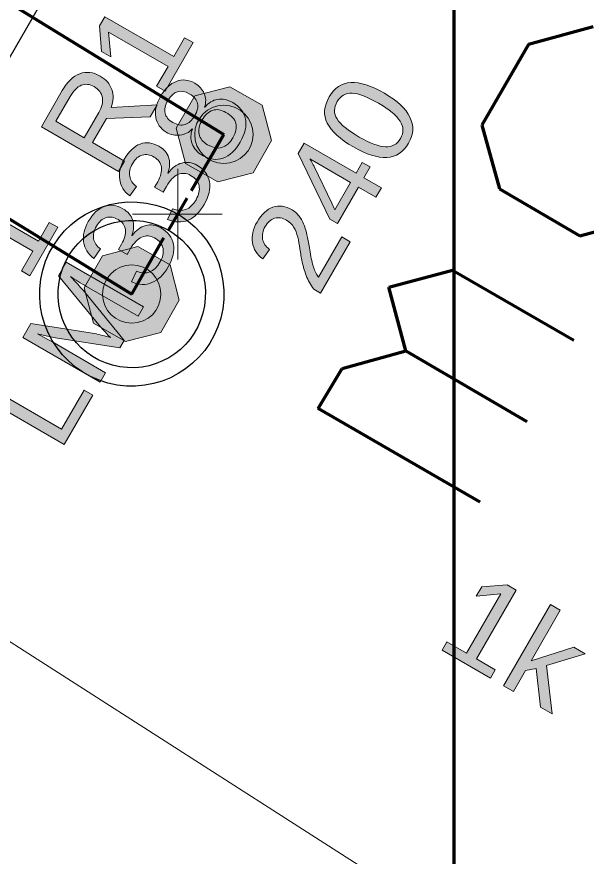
# Model space of a CAD drawing. Header units: millimetres. Extents: x 62.1 to 137.4, y 80.8 to 158.7.
# Drawn here: x 102.87 to 110.62, y 105.14 to 116.55 of the extents above; entities that cross this region are included whole.
import ezdxf

# ---------------------------------------------------------------- set-up
doc = ezdxf.new("R2010")
doc.units = ezdxf.units.MM
doc.header["$MEASUREMENT"] = 0
doc.layers.add('レイヤー 1', color=7, linetype='Continuous', lineweight=0)

# ---------------------------------------------------------------- blocks, each defined once
blk = doc.blocks.new('Block_7')
at = {"layer": 'レイヤー 1'}
h = blk.add_hatch(color=253, dxfattribs=at)
h.dxf.hatch_style = 2
edge = h.paths.add_edge_path()
edge.add_spline(control_points=[(103.047, 113.036), (103.047, 113.036), (102.933, 113.102), (102.933, 113.102), (102.933, 113.102), (103.087, 113.369), (103.087, 113.369), (103.087, 113.369), (102.28, 113.835), (102.28, 113.835), (102.28, 113.835), (102.312, 113.501), (102.312, 113.501), (102.312, 113.501), (102.185, 113.574), (102.185, 113.574), (102.185, 113.574), (102.158, 113.92), (102.158, 113.92), (102.158, 113.92), (102.229, 114.044), (102.229, 114.044), (102.229, 114.044), (103.165, 113.504), (103.165, 113.504), (103.165, 113.504), (103.312, 113.759), (103.312, 113.759), (103.312, 113.759), (103.426, 113.694), (103.426, 113.694), (103.426, 113.694), (103.047, 113.036), (103.047, 113.036)], knot_values=[0, 0, 0, 0, 1, 1, 1, 2, 2, 2, 3, 3, 3, 4, 4, 4, 5, 5, 5, 6, 6, 6, 7, 7, 7, 8, 8, 8, 9, 9, 9, 10, 10, 10, 11, 11, 11, 11], degree=3, periodic=0)
blk.add_open_spline([(103.047, 113.036), (103.047, 113.036), (102.933, 113.102), (102.933, 113.102), (102.933, 113.102), (103.087, 113.369), (103.087, 113.369), (103.087, 113.369), (102.28, 113.835), (102.28, 113.835), (102.28, 113.835), (102.312, 113.501), (102.312, 113.501), (102.312, 113.501), (102.185, 113.574), (102.185, 113.574), (102.185, 113.574), (102.158, 113.92), (102.158, 113.92), (102.158, 113.92), (102.229, 114.044), (102.229, 114.044), (102.229, 114.044), (103.165, 113.504), (103.165, 113.504), (103.165, 113.504), (103.312, 113.759), (103.312, 113.759), (103.312, 113.759), (103.426, 113.694), (103.426, 113.694), (103.426, 113.694), (103.047, 113.036), (103.047, 113.036)], degree=3, knots=[0, 0, 0, 0, 1, 1, 1, 2, 2, 2, 3, 3, 3, 4, 4, 4, 5, 5, 5, 6, 6, 6, 7, 7, 7, 8, 8, 8, 9, 9, 9, 10, 10, 10, 11, 11, 11, 11], dxfattribs=at)
blk = doc.blocks.new('Block_10')
at = {"layer": 'レイヤー 1'}
h = blk.add_hatch(color=253, dxfattribs=at)
h.dxf.hatch_style = 2
edge = h.paths.add_edge_path()
edge.add_spline(control_points=[(103.921, 115.603), (103.86, 115.638), (103.802, 115.644), (103.746, 115.621), (103.69, 115.598), (103.64, 115.547), (103.595, 115.47), (103.595, 115.47), (103.4, 115.132), (103.4, 115.132), (103.4, 115.132), (103.787, 114.908), (103.787, 114.908), (103.787, 114.908), (103.985, 115.252), (103.985, 115.252), (104.029, 115.327), (104.045, 115.395), (104.033, 115.456), (104.022, 115.517), (103.985, 115.566), (103.921, 115.603)], knot_values=[0, 0, 0, 0, 1, 1, 1, 2, 2, 2, 3, 3, 3, 4, 4, 4, 5, 5, 5, 6, 6, 6, 7, 7, 7, 7], degree=3, periodic=0)
edge = h.paths.add_edge_path()
edge.add_spline(control_points=[(104.682, 115.192), (104.682, 115.192), (104.088, 115.171), (104.088, 115.171), (104.088, 115.171), (103.899, 114.844), (103.899, 114.844), (103.899, 114.844), (104.335, 114.592), (104.335, 114.592), (104.335, 114.592), (104.253, 114.45), (104.253, 114.45), (104.253, 114.45), (103.204, 115.056), (103.204, 115.056), (103.204, 115.056), (103.489, 115.55), (103.489, 115.55), (103.557, 115.668), (103.636, 115.743), (103.726, 115.778), (103.816, 115.811), (103.908, 115.801), (104.003, 115.747), (104.081, 115.701), (104.133, 115.641), (104.16, 115.565), (104.187, 115.489), (104.184, 115.407), (104.152, 115.319), (104.152, 115.319), (104.776, 115.356), (104.776, 115.356), (104.776, 115.356), (104.682, 115.192), (104.682, 115.192)], knot_values=[0, 0, 0, 0, 1, 1, 1, 2, 2, 2, 3, 3, 3, 4, 4, 4, 5, 5, 5, 6, 6, 6, 7, 7, 7, 8, 8, 8, 9, 9, 9, 10, 10, 10, 11, 11, 11, 12, 12, 12, 12], degree=3, periodic=0)
for points, knots in [([(104.682, 115.192), (104.682, 115.192), (104.088, 115.171), (104.088, 115.171), (104.088, 115.171), (103.899, 114.844), (103.899, 114.844), (103.899, 114.844), (104.335, 114.592), (104.335, 114.592), (104.335, 114.592), (104.253, 114.45), (104.253, 114.45), (104.253, 114.45), (103.204, 115.056), (103.204, 115.056), (103.204, 115.056), (103.489, 115.55), (103.489, 115.55), (103.557, 115.668), (103.636, 115.743), (103.726, 115.778), (103.816, 115.811), (103.908, 115.801), (104.003, 115.747), (104.081, 115.701), (104.133, 115.641), (104.16, 115.565), (104.187, 115.489), (104.184, 115.407), (104.152, 115.319), (104.152, 115.319), (104.776, 115.356), (104.776, 115.356), (104.776, 115.356), (104.682, 115.192), (104.682, 115.192)], [0, 0, 0, 0, 1, 1, 1, 2, 2, 2, 3, 3, 3, 4, 4, 4, 5, 5, 5, 6, 6, 6, 7, 7, 7, 8, 8, 8, 9, 9, 9, 10, 10, 10, 11, 11, 11, 12, 12, 12, 12]), ([(103.921, 115.603), (103.86, 115.638), (103.802, 115.644), (103.746, 115.621), (103.69, 115.598), (103.64, 115.547), (103.595, 115.47), (103.595, 115.47), (103.4, 115.132), (103.4, 115.132), (103.4, 115.132), (103.787, 114.908), (103.787, 114.908), (103.787, 114.908), (103.985, 115.252), (103.985, 115.252), (104.029, 115.327), (104.045, 115.395), (104.033, 115.456), (104.022, 115.517), (103.985, 115.566), (103.921, 115.603)], [0, 0, 0, 0, 1, 1, 1, 2, 2, 2, 3, 3, 3, 4, 4, 4, 5, 5, 5, 6, 6, 6, 7, 7, 7, 7])]:
    blk.add_open_spline(points, degree=3, knots=knots, dxfattribs=at)
blk = doc.blocks.new('Block_11')
at = {"layer": 'レイヤー 1'}
h = blk.add_hatch(color=253, dxfattribs=at)
h.dxf.hatch_style = 2
edge = h.paths.add_edge_path()
edge.add_spline(control_points=[(104.884, 115.542), (104.884, 115.542), (104.77, 115.608), (104.77, 115.608), (104.77, 115.608), (104.925, 115.876), (104.925, 115.876), (104.925, 115.876), (104.117, 116.342), (104.117, 116.342), (104.117, 116.342), (104.149, 116.007), (104.149, 116.007), (104.149, 116.007), (104.023, 116.08), (104.023, 116.08), (104.023, 116.08), (103.995, 116.427), (103.995, 116.427), (103.995, 116.427), (104.067, 116.551), (104.067, 116.551), (104.067, 116.551), (105.002, 116.01), (105.002, 116.01), (105.002, 116.01), (105.15, 116.266), (105.15, 116.266), (105.15, 116.266), (105.264, 116.2), (105.264, 116.2), (105.264, 116.2), (104.884, 115.542), (104.884, 115.542)], knot_values=[0, 0, 0, 0, 1, 1, 1, 2, 2, 2, 3, 3, 3, 4, 4, 4, 5, 5, 5, 6, 6, 6, 7, 7, 7, 8, 8, 8, 9, 9, 9, 10, 10, 10, 11, 11, 11, 11], degree=3, periodic=0)
blk.add_open_spline([(104.884, 115.542), (104.884, 115.542), (104.77, 115.608), (104.77, 115.608), (104.77, 115.608), (104.925, 115.876), (104.925, 115.876), (104.925, 115.876), (104.117, 116.342), (104.117, 116.342), (104.117, 116.342), (104.149, 116.007), (104.149, 116.007), (104.149, 116.007), (104.023, 116.08), (104.023, 116.08), (104.023, 116.08), (103.995, 116.427), (103.995, 116.427), (103.995, 116.427), (104.067, 116.551), (104.067, 116.551), (104.067, 116.551), (105.002, 116.01), (105.002, 116.01), (105.002, 116.01), (105.15, 116.266), (105.15, 116.266), (105.15, 116.266), (105.264, 116.2), (105.264, 116.2), (105.264, 116.2), (104.884, 115.542), (104.884, 115.542)], degree=3, knots=[0, 0, 0, 0, 1, 1, 1, 2, 2, 2, 3, 3, 3, 4, 4, 4, 5, 5, 5, 6, 6, 6, 7, 7, 7, 8, 8, 8, 9, 9, 9, 10, 10, 10, 11, 11, 11, 11], dxfattribs=at)
blk = doc.blocks.new('Block_87')
at = {"layer": 'レイヤー 1'}
h = blk.add_hatch(color=253, dxfattribs=at)
h.dxf.hatch_style = 2
edge = h.paths.add_edge_path()
edge.add_spline(control_points=[(103.514, 110.744), (103.514, 110.744), (102.464, 111.35), (102.464, 111.35), (102.464, 111.35), (102.546, 111.492), (102.546, 111.492), (102.546, 111.492), (103.48, 110.953), (103.48, 110.953), (103.48, 110.953), (103.786, 111.484), (103.786, 111.484), (103.786, 111.484), (103.902, 111.416), (103.902, 111.416), (103.902, 111.416), (103.514, 110.744), (103.514, 110.744)], knot_values=[0, 0, 0, 0, 1, 1, 1, 2, 2, 2, 3, 3, 3, 4, 4, 4, 5, 5, 5, 6, 6, 6, 6], degree=3, periodic=0)
blk.add_open_spline([(103.514, 110.744), (103.514, 110.744), (102.464, 111.35), (102.464, 111.35), (102.464, 111.35), (102.546, 111.492), (102.546, 111.492), (102.546, 111.492), (103.48, 110.953), (103.48, 110.953), (103.48, 110.953), (103.786, 111.484), (103.786, 111.484), (103.786, 111.484), (103.902, 111.416), (103.902, 111.416), (103.902, 111.416), (103.514, 110.744), (103.514, 110.744)], degree=3, knots=[0, 0, 0, 0, 1, 1, 1, 2, 2, 2, 3, 3, 3, 4, 4, 4, 5, 5, 5, 6, 6, 6, 6], dxfattribs=at)
blk = doc.blocks.new('Block_88')
at = {"layer": 'レイヤー 1'}
h = blk.add_hatch(color=253, dxfattribs=at)
h.dxf.hatch_style = 2
edge = h.paths.add_edge_path()
edge.add_spline(control_points=[(104.519, 112.485), (104.519, 112.485), (103.819, 112.889), (103.819, 112.889), (103.741, 112.934), (103.668, 112.979), (103.599, 113.025), (103.674, 112.949), (103.731, 112.887), (103.77, 112.839), (103.77, 112.839), (104.329, 112.155), (104.329, 112.155), (104.329, 112.155), (104.271, 112.055), (104.271, 112.055), (104.271, 112.055), (103.397, 112.193), (103.397, 112.193), (103.397, 112.193), (103.246, 112.224), (103.246, 112.224), (103.246, 112.224), (103.15, 112.247), (103.15, 112.247), (103.15, 112.247), (103.234, 112.202), (103.234, 112.202), (103.234, 112.202), (103.377, 112.123), (103.377, 112.123), (103.377, 112.123), (104.077, 111.719), (104.077, 111.719), (104.077, 111.719), (104.004, 111.592), (104.004, 111.592), (104.004, 111.592), (102.954, 112.198), (102.954, 112.198), (102.954, 112.198), (103.062, 112.385), (103.062, 112.385), (103.062, 112.385), (103.951, 112.245), (103.951, 112.245), (103.986, 112.237), (104.023, 112.229), (104.062, 112.219), (104.101, 112.208), (104.129, 112.201), (104.145, 112.195), (104.128, 112.211), (104.102, 112.236), (104.069, 112.272), (104.036, 112.308), (104.015, 112.331), (104.008, 112.342), (104.008, 112.342), (103.438, 113.036), (103.438, 113.036), (103.438, 113.036), (103.543, 113.219), (103.543, 113.219), (103.543, 113.219), (104.593, 112.613), (104.593, 112.613), (104.593, 112.613), (104.519, 112.485), (104.519, 112.485)], knot_values=[0, 0, 0, 0, 1, 1, 1, 2, 2, 2, 3, 3, 3, 4, 4, 4, 5, 5, 5, 6, 6, 6, 7, 7, 7, 8, 8, 8, 9, 9, 9, 10, 10, 10, 11, 11, 11, 12, 12, 12, 13, 13, 13, 14, 14, 14, 15, 15, 15, 16, 16, 16, 17, 17, 17, 18, 18, 18, 19, 19, 19, 20, 20, 20, 21, 21, 21, 22, 22, 22, 23, 23, 23, 23], degree=3, periodic=0)
blk.add_open_spline([(104.519, 112.485), (104.519, 112.485), (103.819, 112.889), (103.819, 112.889), (103.741, 112.934), (103.668, 112.979), (103.599, 113.025), (103.674, 112.949), (103.731, 112.887), (103.77, 112.839), (103.77, 112.839), (104.329, 112.155), (104.329, 112.155), (104.329, 112.155), (104.271, 112.055), (104.271, 112.055), (104.271, 112.055), (103.397, 112.193), (103.397, 112.193), (103.397, 112.193), (103.246, 112.224), (103.246, 112.224), (103.246, 112.224), (103.15, 112.247), (103.15, 112.247), (103.15, 112.247), (103.234, 112.202), (103.234, 112.202), (103.234, 112.202), (103.377, 112.123), (103.377, 112.123), (103.377, 112.123), (104.077, 111.719), (104.077, 111.719), (104.077, 111.719), (104.004, 111.592), (104.004, 111.592), (104.004, 111.592), (102.954, 112.198), (102.954, 112.198), (102.954, 112.198), (103.062, 112.385), (103.062, 112.385), (103.062, 112.385), (103.951, 112.245), (103.951, 112.245), (103.986, 112.237), (104.023, 112.229), (104.062, 112.219), (104.101, 112.208), (104.129, 112.201), (104.145, 112.195), (104.128, 112.211), (104.102, 112.236), (104.069, 112.272), (104.036, 112.308), (104.015, 112.331), (104.008, 112.342), (104.008, 112.342), (103.438, 113.036), (103.438, 113.036), (103.438, 113.036), (103.543, 113.219), (103.543, 113.219), (103.543, 113.219), (104.593, 112.613), (104.593, 112.613), (104.593, 112.613), (104.519, 112.485), (104.519, 112.485)], degree=3, knots=[0, 0, 0, 0, 1, 1, 1, 2, 2, 2, 3, 3, 3, 4, 4, 4, 5, 5, 5, 6, 6, 6, 7, 7, 7, 8, 8, 8, 9, 9, 9, 10, 10, 10, 11, 11, 11, 12, 12, 12, 13, 13, 13, 14, 14, 14, 15, 15, 15, 16, 16, 16, 17, 17, 17, 18, 18, 18, 19, 19, 19, 20, 20, 20, 21, 21, 21, 22, 22, 22, 23, 23, 23, 23], dxfattribs=at)
blk = doc.blocks.new('Block_89')
at = {"layer": 'レイヤー 1'}
h = blk.add_hatch(color=253, dxfattribs=at)
h.dxf.hatch_style = 2
edge = h.paths.add_edge_path()
edge.add_spline(control_points=[(104.827, 113.686), (104.923, 113.631), (104.981, 113.557), (104.998, 113.464), (105.016, 113.372), (104.991, 113.269), (104.926, 113.155), (104.864, 113.048), (104.792, 112.977), (104.707, 112.942), (104.622, 112.906), (104.53, 112.909), (104.429, 112.952), (104.429, 112.952), (104.497, 113.097), (104.497, 113.097), (104.631, 113.044), (104.737, 113.084), (104.815, 113.219), (104.854, 113.286), (104.868, 113.349), (104.857, 113.406), (104.846, 113.464), (104.807, 113.512), (104.742, 113.55), (104.684, 113.583), (104.627, 113.587), (104.57, 113.561), (104.512, 113.536), (104.46, 113.481), (104.412, 113.398), (104.412, 113.398), (104.368, 113.322), (104.368, 113.322), (104.368, 113.322), (104.252, 113.39), (104.252, 113.39), (104.252, 113.39), (104.294, 113.462), (104.294, 113.462), (104.336, 113.536), (104.353, 113.602), (104.345, 113.661), (104.336, 113.72), (104.303, 113.766), (104.247, 113.799), (104.19, 113.831), (104.137, 113.84), (104.085, 113.826), (104.033, 113.811), (103.989, 113.772), (103.951, 113.707), (103.917, 113.648), (103.905, 113.591), (103.914, 113.537), (103.923, 113.484), (103.954, 113.437), (104.006, 113.4), (104.006, 113.4), (103.917, 113.271), (103.917, 113.271), (103.837, 113.331), (103.79, 113.405), (103.778, 113.494), (103.765, 113.583), (103.786, 113.676), (103.842, 113.772), (103.903, 113.877), (103.975, 113.945), (104.057, 113.975), (104.139, 114.005), (104.225, 113.995), (104.312, 113.945), (104.379, 113.906), (104.423, 113.856), (104.443, 113.794), (104.464, 113.732), (104.461, 113.661), (104.434, 113.581), (104.434, 113.581), (104.437, 113.58), (104.437, 113.58), (104.491, 113.653), (104.552, 113.699), (104.622, 113.717), (104.691, 113.735), (104.759, 113.725), (104.827, 113.686)], knot_values=[0, 0, 0, 0, 1, 1, 1, 2, 2, 2, 3, 3, 3, 4, 4, 4, 5, 5, 5, 6, 6, 6, 7, 7, 7, 8, 8, 8, 9, 9, 9, 10, 10, 10, 11, 11, 11, 12, 12, 12, 13, 13, 13, 14, 14, 14, 15, 15, 15, 16, 16, 16, 17, 17, 17, 18, 18, 18, 19, 19, 19, 20, 20, 20, 21, 21, 21, 22, 22, 22, 23, 23, 23, 24, 24, 24, 25, 25, 25, 26, 26, 26, 27, 27, 27, 28, 28, 28, 29, 29, 29, 29], degree=3, periodic=0)
blk.add_open_spline([(104.827, 113.686), (104.923, 113.631), (104.981, 113.557), (104.998, 113.464), (105.016, 113.372), (104.991, 113.269), (104.926, 113.155), (104.864, 113.048), (104.792, 112.977), (104.707, 112.942), (104.622, 112.906), (104.53, 112.909), (104.429, 112.952), (104.429, 112.952), (104.497, 113.097), (104.497, 113.097), (104.631, 113.044), (104.737, 113.084), (104.815, 113.219), (104.854, 113.286), (104.868, 113.349), (104.857, 113.406), (104.846, 113.464), (104.807, 113.512), (104.742, 113.55), (104.684, 113.583), (104.627, 113.587), (104.57, 113.561), (104.512, 113.536), (104.46, 113.481), (104.412, 113.398), (104.412, 113.398), (104.368, 113.322), (104.368, 113.322), (104.368, 113.322), (104.252, 113.39), (104.252, 113.39), (104.252, 113.39), (104.294, 113.462), (104.294, 113.462), (104.336, 113.536), (104.353, 113.602), (104.345, 113.661), (104.336, 113.72), (104.303, 113.766), (104.247, 113.799), (104.19, 113.831), (104.137, 113.84), (104.085, 113.826), (104.033, 113.811), (103.989, 113.772), (103.951, 113.707), (103.917, 113.648), (103.905, 113.591), (103.914, 113.537), (103.923, 113.484), (103.954, 113.437), (104.006, 113.4), (104.006, 113.4), (103.917, 113.271), (103.917, 113.271), (103.837, 113.331), (103.79, 113.405), (103.778, 113.494), (103.765, 113.583), (103.786, 113.676), (103.842, 113.772), (103.903, 113.877), (103.975, 113.945), (104.057, 113.975), (104.139, 114.005), (104.225, 113.995), (104.312, 113.945), (104.379, 113.906), (104.423, 113.856), (104.443, 113.794), (104.464, 113.732), (104.461, 113.661), (104.434, 113.581), (104.434, 113.581), (104.437, 113.58), (104.437, 113.58), (104.491, 113.653), (104.552, 113.699), (104.622, 113.717), (104.691, 113.735), (104.759, 113.725), (104.827, 113.686)], degree=3, knots=[0, 0, 0, 0, 1, 1, 1, 2, 2, 2, 3, 3, 3, 4, 4, 4, 5, 5, 5, 6, 6, 6, 7, 7, 7, 8, 8, 8, 9, 9, 9, 10, 10, 10, 11, 11, 11, 12, 12, 12, 13, 13, 13, 14, 14, 14, 15, 15, 15, 16, 16, 16, 17, 17, 17, 18, 18, 18, 19, 19, 19, 20, 20, 20, 21, 21, 21, 22, 22, 22, 23, 23, 23, 24, 24, 24, 25, 25, 25, 26, 26, 26, 27, 27, 27, 28, 28, 28, 29, 29, 29, 29], dxfattribs=at)
blk = doc.blocks.new('Block_90')
at = {"layer": 'レイヤー 1'}
h = blk.add_hatch(color=253, dxfattribs=at)
h.dxf.hatch_style = 2
edge = h.paths.add_edge_path()
edge.add_spline(control_points=[(105.317, 114.535), (105.413, 114.479), (105.471, 114.405), (105.488, 114.313), (105.506, 114.22), (105.481, 114.117), (105.415, 114.003), (105.354, 113.897), (105.281, 113.826), (105.197, 113.79), (105.112, 113.755), (105.02, 113.758), (104.919, 113.8), (104.919, 113.8), (104.987, 113.946), (104.987, 113.946), (105.121, 113.892), (105.227, 113.932), (105.305, 114.067), (105.343, 114.135), (105.358, 114.197), (105.347, 114.255), (105.336, 114.313), (105.297, 114.361), (105.231, 114.398), (105.174, 114.431), (105.117, 114.435), (105.06, 114.41), (105.002, 114.384), (104.95, 114.33), (104.902, 114.247), (104.902, 114.247), (104.858, 114.171), (104.858, 114.171), (104.858, 114.171), (104.742, 114.238), (104.742, 114.238), (104.742, 114.238), (104.784, 114.311), (104.784, 114.311), (104.826, 114.385), (104.843, 114.451), (104.835, 114.51), (104.826, 114.569), (104.793, 114.615), (104.736, 114.647), (104.68, 114.68), (104.627, 114.689), (104.575, 114.674), (104.523, 114.66), (104.479, 114.621), (104.441, 114.556), (104.407, 114.496), (104.395, 114.44), (104.404, 114.386), (104.413, 114.332), (104.444, 114.286), (104.495, 114.248), (104.495, 114.248), (104.407, 114.119), (104.407, 114.119), (104.327, 114.179), (104.28, 114.253), (104.268, 114.342), (104.255, 114.432), (104.276, 114.524), (104.332, 114.621), (104.393, 114.726), (104.464, 114.794), (104.547, 114.824), (104.629, 114.854), (104.715, 114.844), (104.802, 114.793), (104.869, 114.754), (104.913, 114.704), (104.933, 114.642), (104.953, 114.581), (104.951, 114.51), (104.924, 114.43), (104.924, 114.43), (104.927, 114.428), (104.927, 114.428), (104.981, 114.502), (105.042, 114.548), (105.112, 114.566), (105.181, 114.584), (105.249, 114.574), (105.317, 114.535)], knot_values=[0, 0, 0, 0, 1, 1, 1, 2, 2, 2, 3, 3, 3, 4, 4, 4, 5, 5, 5, 6, 6, 6, 7, 7, 7, 8, 8, 8, 9, 9, 9, 10, 10, 10, 11, 11, 11, 12, 12, 12, 13, 13, 13, 14, 14, 14, 15, 15, 15, 16, 16, 16, 17, 17, 17, 18, 18, 18, 19, 19, 19, 20, 20, 20, 21, 21, 21, 22, 22, 22, 23, 23, 23, 24, 24, 24, 25, 25, 25, 26, 26, 26, 27, 27, 27, 28, 28, 28, 29, 29, 29, 29], degree=3, periodic=0)
blk.add_open_spline([(105.317, 114.535), (105.413, 114.479), (105.471, 114.405), (105.488, 114.313), (105.506, 114.22), (105.481, 114.117), (105.415, 114.003), (105.354, 113.897), (105.281, 113.826), (105.197, 113.79), (105.112, 113.755), (105.02, 113.758), (104.919, 113.8), (104.919, 113.8), (104.987, 113.946), (104.987, 113.946), (105.121, 113.892), (105.227, 113.932), (105.305, 114.067), (105.343, 114.135), (105.358, 114.197), (105.347, 114.255), (105.336, 114.313), (105.297, 114.361), (105.231, 114.398), (105.174, 114.431), (105.117, 114.435), (105.06, 114.41), (105.002, 114.384), (104.95, 114.33), (104.902, 114.247), (104.902, 114.247), (104.858, 114.171), (104.858, 114.171), (104.858, 114.171), (104.742, 114.238), (104.742, 114.238), (104.742, 114.238), (104.784, 114.311), (104.784, 114.311), (104.826, 114.385), (104.843, 114.451), (104.835, 114.51), (104.826, 114.569), (104.793, 114.615), (104.736, 114.647), (104.68, 114.68), (104.627, 114.689), (104.575, 114.674), (104.523, 114.66), (104.479, 114.621), (104.441, 114.556), (104.407, 114.496), (104.395, 114.44), (104.404, 114.386), (104.413, 114.332), (104.444, 114.286), (104.495, 114.248), (104.495, 114.248), (104.407, 114.119), (104.407, 114.119), (104.327, 114.179), (104.28, 114.253), (104.268, 114.342), (104.255, 114.432), (104.276, 114.524), (104.332, 114.621), (104.393, 114.726), (104.464, 114.794), (104.547, 114.824), (104.629, 114.854), (104.715, 114.844), (104.802, 114.793), (104.869, 114.754), (104.913, 114.704), (104.933, 114.642), (104.953, 114.581), (104.951, 114.51), (104.924, 114.43), (104.924, 114.43), (104.927, 114.428), (104.927, 114.428), (104.981, 114.502), (105.042, 114.548), (105.112, 114.566), (105.181, 114.584), (105.249, 114.574), (105.317, 114.535)], degree=3, knots=[0, 0, 0, 0, 1, 1, 1, 2, 2, 2, 3, 3, 3, 4, 4, 4, 5, 5, 5, 6, 6, 6, 7, 7, 7, 8, 8, 8, 9, 9, 9, 10, 10, 10, 11, 11, 11, 12, 12, 12, 13, 13, 13, 14, 14, 14, 15, 15, 15, 16, 16, 16, 17, 17, 17, 18, 18, 18, 19, 19, 19, 20, 20, 20, 21, 21, 21, 22, 22, 22, 23, 23, 23, 24, 24, 24, 25, 25, 25, 26, 26, 26, 27, 27, 27, 28, 28, 28, 29, 29, 29, 29], dxfattribs=at)
blk = doc.blocks.new('Block_91')
at = {"layer": 'レイヤー 1'}
h = blk.add_hatch(color=253, dxfattribs=at)
h.dxf.hatch_style = 2
edge = h.paths.add_edge_path()
edge.add_spline(control_points=[(105.71, 115.254), (105.645, 115.291), (105.585, 115.3), (105.53, 115.281), (105.475, 115.261), (105.426, 115.216), (105.386, 115.146), (105.347, 115.078), (105.334, 115.015), (105.348, 114.956), (105.361, 114.897), (105.399, 114.85), (105.461, 114.814), (105.605, 114.731), (105.72, 114.763), (105.805, 114.91), (105.847, 114.983), (105.861, 115.048), (105.847, 115.104), (105.832, 115.16), (105.787, 115.21), (105.71, 115.254)], knot_values=[0, 0, 0, 0, 1, 1, 1, 2, 2, 2, 3, 3, 3, 4, 4, 4, 5, 5, 5, 6, 6, 6, 7, 7, 7, 7], degree=3, periodic=0)
edge = h.paths.add_edge_path()
edge.add_spline(control_points=[(105.214, 115.506), (105.095, 115.575), (104.998, 115.544), (104.923, 115.414), (104.887, 115.351), (104.874, 115.294), (104.884, 115.244), (104.895, 115.194), (104.93, 115.151), (104.989, 115.117), (105.049, 115.083), (105.105, 115.073), (105.156, 115.089), (105.207, 115.105), (105.251, 115.144), (105.287, 115.206), (105.323, 115.269), (105.336, 115.325), (105.326, 115.375), (105.316, 115.425), (105.279, 115.469), (105.214, 115.506)], knot_values=[0, 0, 0, 0, 1, 1, 1, 2, 2, 2, 3, 3, 3, 4, 4, 4, 5, 5, 5, 6, 6, 6, 7, 7, 7, 7], degree=3, periodic=0)
edge = h.paths.add_edge_path()
edge.add_spline(control_points=[(105.804, 115.386), (105.901, 115.33), (105.958, 115.256), (105.977, 115.163), (105.996, 115.07), (105.971, 114.966), (105.905, 114.851), (105.84, 114.739), (105.763, 114.666), (105.673, 114.633), (105.584, 114.601), (105.49, 114.613), (105.392, 114.669), (105.323, 114.709), (105.277, 114.762), (105.253, 114.828), (105.229, 114.894), (105.23, 114.96), (105.255, 115.027), (105.255, 115.027), (105.252, 115.029), (105.252, 115.029), (105.206, 114.98), (105.151, 114.951), (105.087, 114.944), (105.023, 114.937), (104.961, 114.951), (104.901, 114.985), (104.821, 115.031), (104.774, 115.099), (104.758, 115.187), (104.743, 115.276), (104.765, 115.37), (104.823, 115.471), (104.883, 115.575), (104.954, 115.642), (105.038, 115.674), (105.121, 115.706), (105.204, 115.698), (105.287, 115.65), (105.347, 115.615), (105.389, 115.568), (105.415, 115.509), (105.441, 115.45), (105.443, 115.388), (105.421, 115.324), (105.421, 115.324), (105.423, 115.323), (105.423, 115.323), (105.473, 115.383), (105.532, 115.419), (105.599, 115.43), (105.667, 115.44), (105.735, 115.426), (105.804, 115.386)], knot_values=[0, 0, 0, 0, 1, 1, 1, 2, 2, 2, 3, 3, 3, 4, 4, 4, 5, 5, 5, 6, 6, 6, 7, 7, 7, 8, 8, 8, 9, 9, 9, 10, 10, 10, 11, 11, 11, 12, 12, 12, 13, 13, 13, 14, 14, 14, 15, 15, 15, 16, 16, 16, 17, 17, 17, 18, 18, 18, 18], degree=3, periodic=0)
for points, knots in [([(105.804, 115.386), (105.901, 115.33), (105.958, 115.256), (105.977, 115.163), (105.996, 115.07), (105.971, 114.966), (105.905, 114.851), (105.84, 114.739), (105.763, 114.666), (105.673, 114.633), (105.584, 114.601), (105.49, 114.613), (105.392, 114.669), (105.323, 114.709), (105.277, 114.762), (105.253, 114.828), (105.229, 114.894), (105.23, 114.96), (105.255, 115.027), (105.255, 115.027), (105.252, 115.029), (105.252, 115.029), (105.206, 114.98), (105.151, 114.951), (105.087, 114.944), (105.023, 114.937), (104.961, 114.951), (104.901, 114.985), (104.821, 115.031), (104.774, 115.099), (104.758, 115.187), (104.743, 115.276), (104.765, 115.37), (104.823, 115.471), (104.883, 115.575), (104.954, 115.642), (105.038, 115.674), (105.121, 115.706), (105.204, 115.698), (105.287, 115.65), (105.347, 115.615), (105.389, 115.568), (105.415, 115.509), (105.441, 115.45), (105.443, 115.388), (105.421, 115.324), (105.421, 115.324), (105.423, 115.323), (105.423, 115.323), (105.473, 115.383), (105.532, 115.419), (105.599, 115.43), (105.667, 115.44), (105.735, 115.426), (105.804, 115.386)], [0, 0, 0, 0, 1, 1, 1, 2, 2, 2, 3, 3, 3, 4, 4, 4, 5, 5, 5, 6, 6, 6, 7, 7, 7, 8, 8, 8, 9, 9, 9, 10, 10, 10, 11, 11, 11, 12, 12, 12, 13, 13, 13, 14, 14, 14, 15, 15, 15, 16, 16, 16, 17, 17, 17, 18, 18, 18, 18]), ([(105.214, 115.506), (105.095, 115.575), (104.998, 115.544), (104.923, 115.414), (104.887, 115.351), (104.874, 115.294), (104.884, 115.244), (104.895, 115.194), (104.93, 115.151), (104.989, 115.117), (105.049, 115.083), (105.105, 115.073), (105.156, 115.089), (105.207, 115.105), (105.251, 115.144), (105.287, 115.206), (105.323, 115.269), (105.336, 115.325), (105.326, 115.375), (105.316, 115.425), (105.279, 115.469), (105.214, 115.506)], [0, 0, 0, 0, 1, 1, 1, 2, 2, 2, 3, 3, 3, 4, 4, 4, 5, 5, 5, 6, 6, 6, 7, 7, 7, 7]), ([(105.71, 115.254), (105.645, 115.291), (105.585, 115.3), (105.53, 115.281), (105.475, 115.261), (105.426, 115.216), (105.386, 115.146), (105.347, 115.078), (105.334, 115.015), (105.348, 114.956), (105.361, 114.897), (105.399, 114.85), (105.461, 114.814), (105.605, 114.731), (105.72, 114.763), (105.805, 114.91), (105.847, 114.983), (105.861, 115.048), (105.847, 115.104), (105.832, 115.16), (105.787, 115.21), (105.71, 115.254)], [0, 0, 0, 0, 1, 1, 1, 2, 2, 2, 3, 3, 3, 4, 4, 4, 5, 5, 5, 6, 6, 6, 7, 7, 7, 7])]:
    blk.add_open_spline(points, degree=3, knots=knots, dxfattribs=at)
blk = doc.blocks.new('Block_96')
at = {"layer": 'レイヤー 1'}
h = blk.add_hatch(color=253, dxfattribs=at)
h.dxf.hatch_style = 2
edge = h.paths.add_edge_path()
edge.add_spline(control_points=[(106.997, 112.801), (106.997, 112.801), (106.903, 112.855), (106.903, 112.855), (106.859, 112.914), (106.826, 112.975), (106.802, 113.037), (106.779, 113.099), (106.761, 113.161), (106.748, 113.222), (106.735, 113.283), (106.725, 113.342), (106.717, 113.399), (106.709, 113.456), (106.699, 113.51), (106.686, 113.559), (106.674, 113.609), (106.656, 113.653), (106.634, 113.692), (106.612, 113.732), (106.579, 113.763), (106.536, 113.788), (106.479, 113.821), (106.424, 113.83), (106.373, 113.815), (106.322, 113.799), (106.279, 113.762), (106.244, 113.702), (106.211, 113.644), (106.2, 113.588), (106.209, 113.533), (106.219, 113.479), (106.25, 113.432), (106.302, 113.393), (106.302, 113.393), (106.211, 113.263), (106.211, 113.263), (106.132, 113.322), (106.086, 113.396), (106.072, 113.486), (106.058, 113.576), (106.078, 113.669), (106.134, 113.765), (106.195, 113.871), (106.267, 113.938), (106.349, 113.966), (106.432, 113.994), (106.519, 113.982), (106.611, 113.929), (106.652, 113.905), (106.687, 113.872), (106.717, 113.83), (106.746, 113.789), (106.77, 113.738), (106.789, 113.678), (106.808, 113.618), (106.83, 113.511), (106.854, 113.359), (106.868, 113.275), (106.884, 113.205), (106.902, 113.15), (106.92, 113.094), (106.942, 113.049), (106.968, 113.014), (106.968, 113.014), (107.284, 113.562), (107.284, 113.562), (107.284, 113.562), (107.399, 113.496), (107.399, 113.496), (107.399, 113.496), (106.997, 112.801), (106.997, 112.801)], knot_values=[0, 0, 0, 0, 1, 1, 1, 2, 2, 2, 3, 3, 3, 4, 4, 4, 5, 5, 5, 6, 6, 6, 7, 7, 7, 8, 8, 8, 9, 9, 9, 10, 10, 10, 11, 11, 11, 12, 12, 12, 13, 13, 13, 14, 14, 14, 15, 15, 15, 16, 16, 16, 17, 17, 17, 18, 18, 18, 19, 19, 19, 20, 20, 20, 21, 21, 21, 22, 22, 22, 23, 23, 23, 24, 24, 24, 24], degree=3, periodic=0)
blk.add_open_spline([(106.997, 112.801), (106.997, 112.801), (106.903, 112.855), (106.903, 112.855), (106.859, 112.914), (106.826, 112.975), (106.802, 113.037), (106.779, 113.099), (106.761, 113.161), (106.748, 113.222), (106.735, 113.283), (106.725, 113.342), (106.717, 113.399), (106.709, 113.456), (106.699, 113.51), (106.686, 113.559), (106.674, 113.609), (106.656, 113.653), (106.634, 113.692), (106.612, 113.732), (106.579, 113.763), (106.536, 113.788), (106.479, 113.821), (106.424, 113.83), (106.373, 113.815), (106.322, 113.799), (106.279, 113.762), (106.244, 113.702), (106.211, 113.644), (106.2, 113.588), (106.209, 113.533), (106.219, 113.479), (106.25, 113.432), (106.302, 113.393), (106.302, 113.393), (106.211, 113.263), (106.211, 113.263), (106.132, 113.322), (106.086, 113.396), (106.072, 113.486), (106.058, 113.576), (106.078, 113.669), (106.134, 113.765), (106.195, 113.871), (106.267, 113.938), (106.349, 113.966), (106.432, 113.994), (106.519, 113.982), (106.611, 113.929), (106.652, 113.905), (106.687, 113.872), (106.717, 113.83), (106.746, 113.789), (106.77, 113.738), (106.789, 113.678), (106.808, 113.618), (106.83, 113.511), (106.854, 113.359), (106.868, 113.275), (106.884, 113.205), (106.902, 113.15), (106.92, 113.094), (106.942, 113.049), (106.968, 113.014), (106.968, 113.014), (107.284, 113.562), (107.284, 113.562), (107.284, 113.562), (107.399, 113.496), (107.399, 113.496), (107.399, 113.496), (106.997, 112.801), (106.997, 112.801)], degree=3, knots=[0, 0, 0, 0, 1, 1, 1, 2, 2, 2, 3, 3, 3, 4, 4, 4, 5, 5, 5, 6, 6, 6, 7, 7, 7, 8, 8, 8, 9, 9, 9, 10, 10, 10, 11, 11, 11, 12, 12, 12, 13, 13, 13, 14, 14, 14, 15, 15, 15, 16, 16, 16, 17, 17, 17, 18, 18, 18, 19, 19, 19, 20, 20, 20, 21, 21, 21, 22, 22, 22, 23, 23, 23, 24, 24, 24, 24], dxfattribs=at)
blk = doc.blocks.new('Block_97')
at = {"layer": 'レイヤー 1'}
h = blk.add_hatch(color=253, dxfattribs=at)
h.dxf.hatch_style = 2
edge = h.paths.add_edge_path()
edge.add_spline(control_points=[(106.85, 114.621), (106.853, 114.618), (106.862, 114.604), (106.878, 114.577), (106.893, 114.551), (106.904, 114.532), (106.91, 114.52), (106.91, 114.52), (107.151, 114.022), (107.151, 114.022), (107.151, 114.022), (107.183, 113.95), (107.183, 113.95), (107.183, 113.95), (107.191, 113.929), (107.191, 113.929), (107.191, 113.929), (107.405, 114.3), (107.405, 114.3), (107.405, 114.3), (106.85, 114.621), (106.85, 114.621)], knot_values=[0, 0, 0, 0, 1, 1, 1, 2, 2, 2, 3, 3, 3, 4, 4, 4, 5, 5, 5, 6, 6, 6, 7, 7, 7, 7], degree=3, periodic=0)
edge = h.paths.add_edge_path()
edge.add_spline(control_points=[(107.584, 114.366), (107.584, 114.366), (107.822, 114.229), (107.822, 114.229), (107.822, 114.229), (107.749, 114.102), (107.749, 114.102), (107.749, 114.102), (107.511, 114.239), (107.511, 114.239), (107.511, 114.239), (107.226, 113.745), (107.226, 113.745), (107.226, 113.745), (107.121, 113.805), (107.121, 113.805), (107.121, 113.805), (106.691, 114.694), (106.691, 114.694), (106.691, 114.694), (106.772, 114.835), (106.772, 114.835), (106.772, 114.835), (107.478, 114.427), (107.478, 114.427), (107.478, 114.427), (107.563, 114.575), (107.563, 114.575), (107.563, 114.575), (107.67, 114.514), (107.67, 114.514), (107.67, 114.514), (107.584, 114.366), (107.584, 114.366)], knot_values=[0, 0, 0, 0, 1, 1, 1, 2, 2, 2, 3, 3, 3, 4, 4, 4, 5, 5, 5, 6, 6, 6, 7, 7, 7, 8, 8, 8, 9, 9, 9, 10, 10, 10, 11, 11, 11, 11], degree=3, periodic=0)
for points, knots in [([(107.584, 114.366), (107.584, 114.366), (107.822, 114.229), (107.822, 114.229), (107.822, 114.229), (107.749, 114.102), (107.749, 114.102), (107.749, 114.102), (107.511, 114.239), (107.511, 114.239), (107.511, 114.239), (107.226, 113.745), (107.226, 113.745), (107.226, 113.745), (107.121, 113.805), (107.121, 113.805), (107.121, 113.805), (106.691, 114.694), (106.691, 114.694), (106.691, 114.694), (106.772, 114.835), (106.772, 114.835), (106.772, 114.835), (107.478, 114.427), (107.478, 114.427), (107.478, 114.427), (107.563, 114.575), (107.563, 114.575), (107.563, 114.575), (107.67, 114.514), (107.67, 114.514), (107.67, 114.514), (107.584, 114.366), (107.584, 114.366)], [0, 0, 0, 0, 1, 1, 1, 2, 2, 2, 3, 3, 3, 4, 4, 4, 5, 5, 5, 6, 6, 6, 7, 7, 7, 8, 8, 8, 9, 9, 9, 10, 10, 10, 11, 11, 11, 11]), ([(106.85, 114.621), (106.853, 114.618), (106.862, 114.604), (106.878, 114.577), (106.893, 114.551), (106.904, 114.532), (106.91, 114.52), (106.91, 114.52), (107.151, 114.022), (107.151, 114.022), (107.151, 114.022), (107.183, 113.95), (107.183, 113.95), (107.183, 113.95), (107.191, 113.929), (107.191, 113.929), (107.191, 113.929), (107.405, 114.3), (107.405, 114.3), (107.405, 114.3), (106.85, 114.621), (106.85, 114.621)], [0, 0, 0, 0, 1, 1, 1, 2, 2, 2, 3, 3, 3, 4, 4, 4, 5, 5, 5, 6, 6, 6, 7, 7, 7, 7])]:
    blk.add_open_spline(points, degree=3, knots=knots, dxfattribs=at)
blk = doc.blocks.new('Block_98')
at = {"layer": 'レイヤー 1'}
h = blk.add_hatch(color=253, dxfattribs=at)
h.dxf.hatch_style = 2
edge = h.paths.add_edge_path()
edge.add_spline(control_points=[(107.785, 115.377), (107.633, 115.464), (107.513, 115.51), (107.425, 115.514), (107.336, 115.519), (107.269, 115.481), (107.222, 115.4), (107.175, 115.318), (107.174, 115.239), (107.22, 115.164), (107.267, 115.09), (107.367, 115.008), (107.52, 114.919), (107.669, 114.833), (107.789, 114.789), (107.879, 114.785), (107.969, 114.782), (108.037, 114.82), (108.083, 114.899), (108.128, 114.978), (108.126, 115.057), (108.077, 115.134), (108.028, 115.212), (107.93, 115.293), (107.785, 115.377)], knot_values=[0, 0, 0, 0, 1, 1, 1, 2, 2, 2, 3, 3, 3, 4, 4, 4, 5, 5, 5, 6, 6, 6, 7, 7, 7, 8, 8, 8, 8], degree=3, periodic=0)
edge = h.paths.add_edge_path()
edge.add_spline(control_points=[(107.863, 115.513), (108.038, 115.412), (108.154, 115.304), (108.211, 115.188), (108.268, 115.073), (108.261, 114.955), (108.192, 114.835), (108.122, 114.714), (108.024, 114.65), (107.897, 114.642), (107.769, 114.635), (107.618, 114.682), (107.442, 114.784), (107.262, 114.888), (107.144, 114.995), (107.088, 115.106), (107.032, 115.217), (107.04, 115.336), (107.114, 115.463), (107.185, 115.586), (107.283, 115.652), (107.408, 115.658), (107.533, 115.664), (107.685, 115.616), (107.863, 115.513)], knot_values=[0, 0, 0, 0, 1, 1, 1, 2, 2, 2, 3, 3, 3, 4, 4, 4, 5, 5, 5, 6, 6, 6, 7, 7, 7, 8, 8, 8, 8], degree=3, periodic=0)
for points in [[(107.863, 115.513), (108.038, 115.412), (108.154, 115.304), (108.211, 115.188), (108.268, 115.073), (108.261, 114.955), (108.192, 114.835), (108.122, 114.714), (108.024, 114.65), (107.897, 114.642), (107.769, 114.635), (107.618, 114.682), (107.442, 114.784), (107.262, 114.888), (107.144, 114.995), (107.088, 115.106), (107.032, 115.217), (107.04, 115.336), (107.114, 115.463), (107.185, 115.586), (107.283, 115.652), (107.408, 115.658), (107.533, 115.664), (107.685, 115.616), (107.863, 115.513)], [(107.785, 115.377), (107.633, 115.464), (107.513, 115.51), (107.425, 115.514), (107.336, 115.519), (107.269, 115.481), (107.222, 115.4), (107.175, 115.318), (107.174, 115.239), (107.22, 115.164), (107.267, 115.09), (107.367, 115.008), (107.52, 114.919), (107.669, 114.833), (107.789, 114.789), (107.879, 114.785), (107.969, 114.782), (108.037, 114.82), (108.083, 114.899), (108.128, 114.978), (108.126, 115.057), (108.077, 115.134), (108.028, 115.212), (107.93, 115.293), (107.785, 115.377)]]:
    blk.add_open_spline(points, degree=3, knots=[0, 0, 0, 0, 1, 1, 1, 2, 2, 2, 3, 3, 3, 4, 4, 4, 5, 5, 5, 6, 6, 6, 7, 7, 7, 8, 8, 8, 8], dxfattribs=at)
blk = doc.blocks.new('Block_105')
at = {"layer": 'レイヤー 1'}
h = blk.add_hatch(color=253, dxfattribs=at)
h.dxf.hatch_style = 2
edge = h.paths.add_edge_path()
edge.add_spline(control_points=[(108.646, 107.951), (108.646, 107.951), (108.712, 108.065), (108.712, 108.065), (108.712, 108.065), (108.979, 107.91), (108.979, 107.91), (108.979, 107.91), (109.446, 108.718), (109.446, 108.718), (109.446, 108.718), (109.111, 108.686), (109.111, 108.686), (109.111, 108.686), (109.185, 108.812), (109.185, 108.812), (109.185, 108.812), (109.531, 108.84), (109.531, 108.84), (109.531, 108.84), (109.655, 108.768), (109.655, 108.768), (109.655, 108.768), (109.114, 107.833), (109.114, 107.833), (109.114, 107.833), (109.37, 107.685), (109.37, 107.685), (109.37, 107.685), (109.304, 107.571), (109.304, 107.571), (109.304, 107.571), (108.646, 107.951), (108.646, 107.951)], knot_values=[0, 0, 0, 0, 1, 1, 1, 2, 2, 2, 3, 3, 3, 4, 4, 4, 5, 5, 5, 6, 6, 6, 7, 7, 7, 8, 8, 8, 9, 9, 9, 10, 10, 10, 11, 11, 11, 11], degree=3, periodic=0)
blk.add_open_spline([(108.646, 107.951), (108.646, 107.951), (108.712, 108.065), (108.712, 108.065), (108.712, 108.065), (108.979, 107.91), (108.979, 107.91), (108.979, 107.91), (109.446, 108.718), (109.446, 108.718), (109.446, 108.718), (109.111, 108.686), (109.111, 108.686), (109.111, 108.686), (109.185, 108.812), (109.185, 108.812), (109.185, 108.812), (109.531, 108.84), (109.531, 108.84), (109.531, 108.84), (109.655, 108.768), (109.655, 108.768), (109.655, 108.768), (109.114, 107.833), (109.114, 107.833), (109.114, 107.833), (109.37, 107.685), (109.37, 107.685), (109.37, 107.685), (109.304, 107.571), (109.304, 107.571), (109.304, 107.571), (108.646, 107.951), (108.646, 107.951)], degree=3, knots=[0, 0, 0, 0, 1, 1, 1, 2, 2, 2, 3, 3, 3, 4, 4, 4, 5, 5, 5, 6, 6, 6, 7, 7, 7, 8, 8, 8, 9, 9, 9, 10, 10, 10, 11, 11, 11, 11], dxfattribs=at)
blk = doc.blocks.new('Block_106')
at = {"layer": 'レイヤー 1'}
h = blk.add_hatch(color=253, dxfattribs=at)
h.dxf.hatch_style = 2
edge = h.paths.add_edge_path()
edge.add_spline(control_points=[(109.986, 107.177), (109.986, 107.177), (109.926, 107.703), (109.926, 107.703), (109.926, 107.703), (109.781, 107.678), (109.781, 107.678), (109.781, 107.678), (109.615, 107.391), (109.615, 107.391), (109.615, 107.391), (109.481, 107.469), (109.481, 107.469), (109.481, 107.469), (110.12, 108.574), (110.12, 108.574), (110.12, 108.574), (110.253, 108.497), (110.253, 108.497), (110.253, 108.497), (109.855, 107.806), (109.855, 107.806), (109.855, 107.806), (110.435, 107.993), (110.435, 107.993), (110.435, 107.993), (110.592, 107.902), (110.592, 107.902), (110.592, 107.902), (110.065, 107.745), (110.065, 107.745), (110.065, 107.745), (110.143, 107.087), (110.143, 107.087), (110.143, 107.087), (109.986, 107.177), (109.986, 107.177)], knot_values=[0, 0, 0, 0, 1, 1, 1, 2, 2, 2, 3, 3, 3, 4, 4, 4, 5, 5, 5, 6, 6, 6, 7, 7, 7, 8, 8, 8, 9, 9, 9, 10, 10, 10, 11, 11, 11, 12, 12, 12, 12], degree=3, periodic=0)
blk.add_open_spline([(109.986, 107.177), (109.986, 107.177), (109.926, 107.703), (109.926, 107.703), (109.926, 107.703), (109.781, 107.678), (109.781, 107.678), (109.781, 107.678), (109.615, 107.391), (109.615, 107.391), (109.615, 107.391), (109.481, 107.469), (109.481, 107.469), (109.481, 107.469), (110.12, 108.574), (110.12, 108.574), (110.12, 108.574), (110.253, 108.497), (110.253, 108.497), (110.253, 108.497), (109.855, 107.806), (109.855, 107.806), (109.855, 107.806), (110.435, 107.993), (110.435, 107.993), (110.435, 107.993), (110.592, 107.902), (110.592, 107.902), (110.592, 107.902), (110.065, 107.745), (110.065, 107.745), (110.065, 107.745), (110.143, 107.087), (110.143, 107.087), (110.143, 107.087), (109.986, 107.177), (109.986, 107.177)], degree=3, knots=[0, 0, 0, 0, 1, 1, 1, 2, 2, 2, 3, 3, 3, 4, 4, 4, 5, 5, 5, 6, 6, 6, 7, 7, 7, 8, 8, 8, 9, 9, 9, 10, 10, 10, 11, 11, 11, 12, 12, 12, 12], dxfattribs=at)

msp = doc.modelspace()

# ---------------------------------------------------------------- hatches: boundary and pattern name
at = {"layer": 'レイヤー 1'}
h = msp.add_hatch(color=122, dxfattribs=at)
h.dxf.hatch_style = 2
h.paths.add_polyline_path([(106.204, 115.352), (106.329, 114.872), (106.079, 114.434), (105.6, 114.309), (105.162, 114.559), (105.037, 115.039), (105.287, 115.477), (105.766, 115.602)])
h = msp.add_hatch(color=122, dxfattribs=at)
h.dxf.hatch_style = 2
h.paths.add_polyline_path([(106.204, 115.352), (106.329, 114.872), (106.079, 114.434), (105.6, 114.309), (105.162, 114.559), (105.037, 115.039), (105.287, 115.477), (105.766, 115.602)])
h = msp.add_hatch(color=122, dxfattribs=at)
h.dxf.hatch_style = 2
h.paths.add_polyline_path([(104.953, 113.183), (105.078, 112.704), (104.828, 112.266), (104.349, 112.141), (103.911, 112.391), (103.786, 112.871), (104.036, 113.308), (104.515, 113.434)])
h = msp.add_hatch(color=122, dxfattribs=at)
h.dxf.hatch_style = 2
h.paths.add_polyline_path([(104.953, 113.183), (105.078, 112.704), (104.828, 112.266), (104.349, 112.141), (103.911, 112.391), (103.786, 112.871), (104.036, 113.308), (104.515, 113.434)])

# ---------------------------------------------------------------- linework, layer by layer
at = {"layer": 'レイヤー 1', "color": 140, "lineweight": 211}
for p, q in [((108.81, 103.864), (108.81, 121.377)), ((101.597, 117.457), (105.683, 114.955)), ((100.346, 115.289), (104.432, 112.787))]:
    msp.add_line(p, q, dxfattribs=at)
at = {"layer": 'レイヤー 1', "color": 253, "lineweight": 30}
msp.add_line((105.485, 120.699), (100.732, 112.464), dxfattribs=at)
at = {"layer": 'レイヤー 1', "color": 253, "lineweight": 70}
for p, q in [((110.697, 116.415), (109.821, 116.175)), ((109.821, 116.175), (109.185, 115.08)), ((109.185, 115.08), (109.425, 114.215)), ((109.425, 114.215), (110.52, 113.579)), ((110.52, 113.579), (111.395, 113.809)), ((107.924, 112.881), (108.789, 113.11)), ((108.789, 113.11), (110.436, 112.162)), ((108.153, 112.016), (107.924, 112.881)), ((107.288, 111.776), (108.153, 112.016)), ((108.153, 112.016), (109.8, 111.057)), ((106.965, 111.234), (107.288, 111.776)), ((109.164, 109.962), (106.965, 111.234))]:
    msp.add_line(p, q, dxfattribs=at)
at = {"layer": 'レイヤー 1', "color": 253, "lineweight": 120}
for p, q in [((105.245, 114.194), (105.683, 114.955)), ((104.932, 113.652), (105.183, 114.09)), ((104.432, 112.787), (104.87, 113.548))]:
    msp.add_line(p, q, dxfattribs=at)
at = {"layer": 'レイヤー 1', "color": 62, "lineweight": 0}
for p, q in [((105.057, 113.256), (105.057, 114.486)), ((104.442, 113.871), (105.662, 113.871))]:
    msp.add_line(p, q, dxfattribs=at)
at = {"layer": 'レイヤー 1', "color": 52, "lineweight": 0}
msp.add_line((101.263, 109.035), (111.301, 102.614), dxfattribs=at)
at = {"layer": 'レイヤー 1'}
for points in [[(106.204, 115.352), (106.329, 114.872), (106.079, 114.434), (105.6, 114.309), (105.162, 114.559), (105.037, 115.039), (105.287, 115.477), (105.766, 115.602)], [(106.204, 115.352), (106.329, 114.872), (106.079, 114.434), (105.6, 114.309), (105.162, 114.559), (105.037, 115.039), (105.287, 115.477), (105.766, 115.602)], [(104.953, 113.183), (105.078, 112.704), (104.828, 112.266), (104.349, 112.141), (103.911, 112.391), (103.786, 112.871), (104.036, 113.308), (104.515, 113.434)], [(104.953, 113.183), (105.078, 112.704), (104.828, 112.266), (104.349, 112.141), (103.911, 112.391), (103.786, 112.871), (104.036, 113.308), (104.515, 113.434)]]:
    msp.add_lwpolyline(points, close=True, dxfattribs=at)
at = {"layer": 'レイヤー 1', "color": 122, "lineweight": 0}
for points in [[(106.204, 115.352), (106.329, 114.872), (106.079, 114.434), (105.6, 114.309), (105.162, 114.559), (105.037, 115.039), (105.287, 115.477), (105.766, 115.602)], [(106.204, 115.352), (106.329, 114.872), (106.079, 114.434), (105.6, 114.309), (105.162, 114.559), (105.037, 115.039), (105.287, 115.477), (105.766, 115.602)], [(104.953, 113.183), (105.078, 112.704), (104.828, 112.266), (104.349, 112.141), (103.911, 112.391), (103.786, 112.871), (104.036, 113.308), (104.515, 113.434)], [(104.953, 113.183), (105.078, 112.704), (104.828, 112.266), (104.349, 112.141), (103.911, 112.391), (103.786, 112.871), (104.036, 113.308), (104.515, 113.434)]]:
    msp.add_lwpolyline(points, close=True, dxfattribs=at)
at = {"layer": 'レイヤー 1'}
for centre in [(105.683, 114.955), (105.683, 114.955), (104.432, 112.787), (104.432, 112.787)]:
    msp.add_circle(centre, 0.396, dxfattribs=at)
at = {"layer": 'レイヤー 1', "color": 7, "lineweight": 0}
for centre in [(105.683, 114.955), (105.683, 114.955), (104.432, 112.787), (104.432, 112.787)]:
    msp.add_circle(centre, 0.396, dxfattribs=at)
at = {"layer": 'レイヤー 1', "color": 253, "lineweight": 30}
for major_axis, ratio in [((-1.235, 0.2), 0.999997), ((-0.988, 0.16), 0.999996)]:
    msp.add_ellipse((104.432, 112.787), major_axis=major_axis, ratio=ratio, dxfattribs=at)

# ---------------------------------------------------------------- block references
at = {"layer": 'レイヤー 1'}
for name in ['Block_11', 'Block_10', 'Block_91', 'Block_98', 'Block_90', 'Block_97', 'Block_7', 'Block_89', 'Block_96', 'Block_88', 'Block_87', 'Block_105', 'Block_106']:
    msp.add_blockref(name, (0, 0), dxfattribs=at)

doc.saveas('drawing.dxf')
